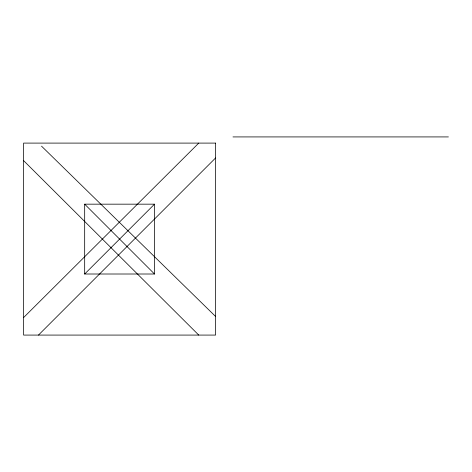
<?xml version="1.0" encoding="UTF-8"?>
<svg xmlns="http://www.w3.org/2000/svg" width="472" height="472" viewBox="0 0 472 472"><rect width="100%" height="100%" fill="white"/><g stroke="black" fill="none" stroke-linecap="round" stroke-linejoin="round"><path stroke-width="0.71" d="M84.677 274.008L154.509 204.169L154.509 274.008L84.677 274.008L84.677 204.169L154.509 204.169M38.468 335.079L215.586 157.961M23.6 317.567L198.759 143.099M232.979 136.921L448.4 136.921M41.536 146.155L215.586 316.476M23.6 160.616L198.759 335.079M84.677 204.169L154.509 274.008M215.586 143.099L23.6 143.099L23.6 335.079L215.586 335.079L215.586 143.099"/></g></svg>
